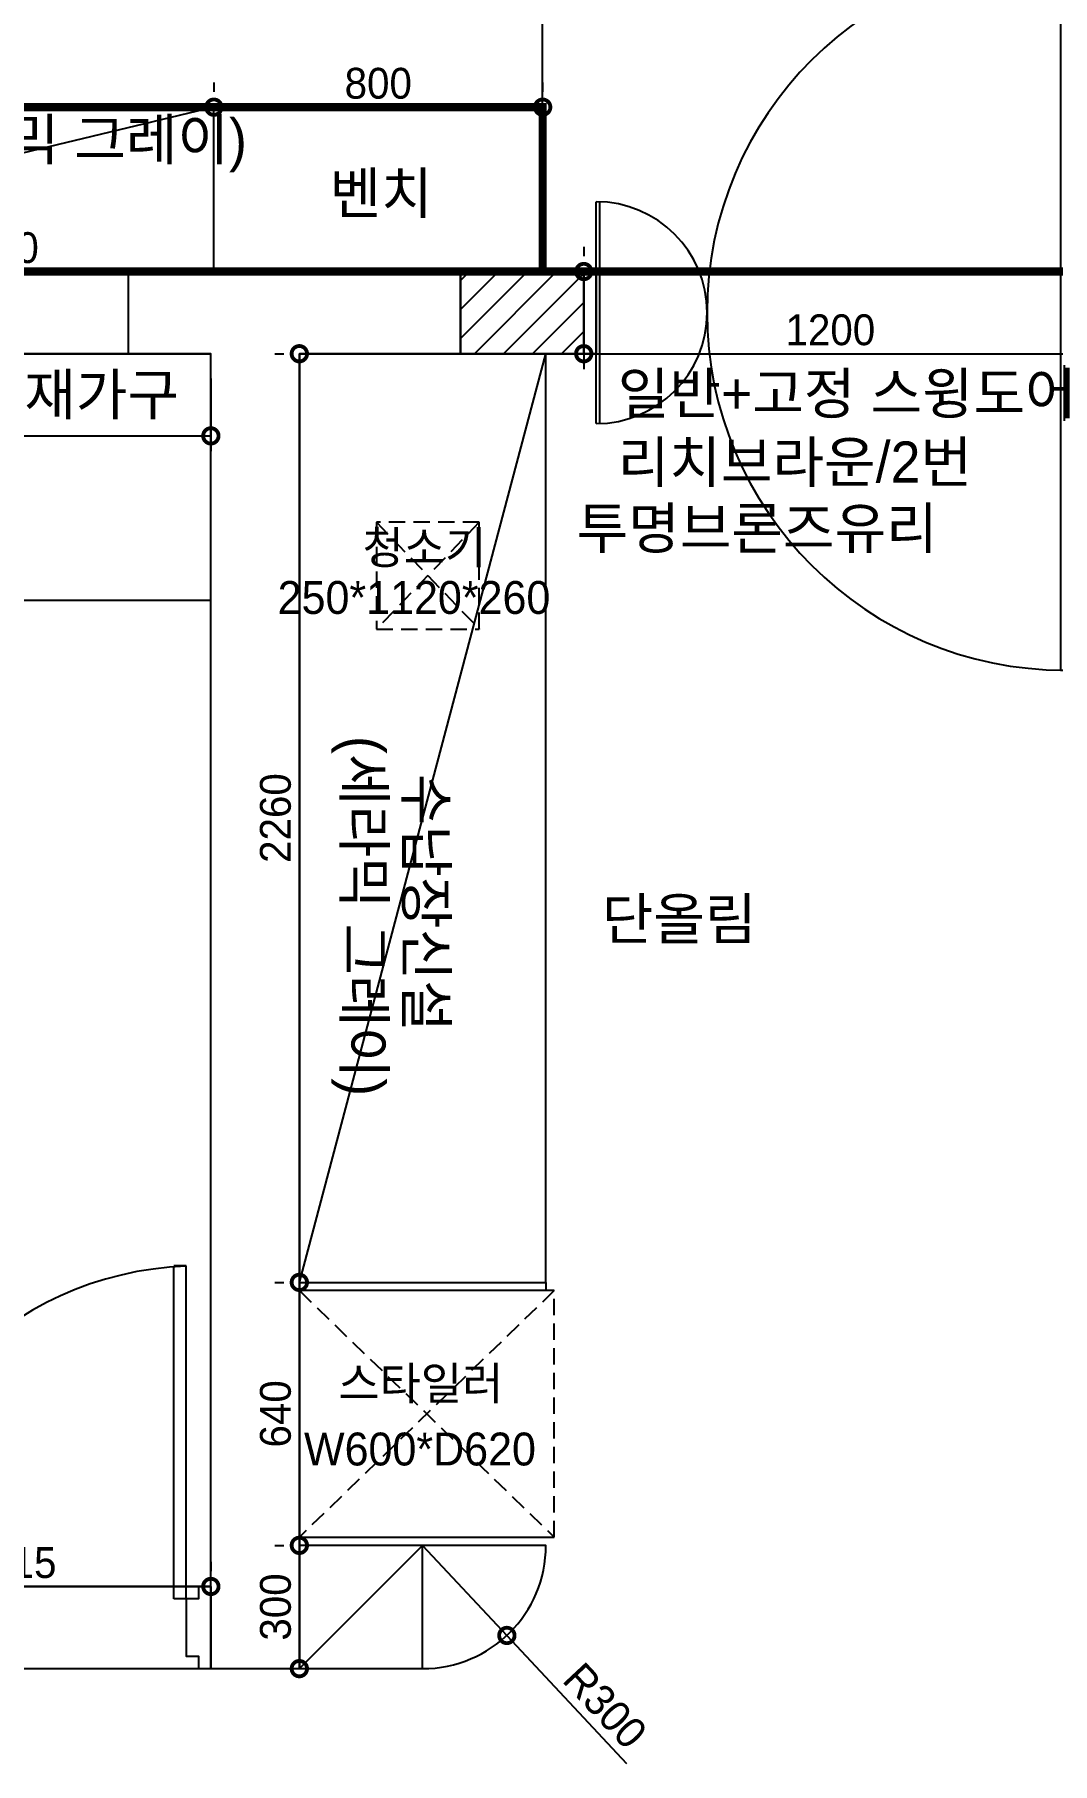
# Model space of a CAD drawing. Header units: inches. Extents: x -55157 to -7160, y -122257 to -52101.
# Drawn here: x -49734 to -47257, y -93182 to -88975 of the extents above; entities that cross this region are included whole.
import ezdxf

# ---------------------------------------------------------------- set-up
doc = ezdxf.new("R2010")
doc.units = ezdxf.units.IN
doc.header["$LTSCALE"] = 50
doc.header["$MEASUREMENT"] = 0
doc.linetypes.add('DH-HID2', pattern=[1.2, 0.8, -0.4])
doc.linetypes.add('HID', pattern=[2.5, 1.5, -1])
for name, color, linetype in [('0-ELC TEXT', 7, 'Continuous'), ('03-WAL NEW', 3, 'Continuous'), ('06-FUR', 6, 'Continuous'), ('07-DIM WAL', 5, 'Continuous'), ('3.기호.계단선', 30, 'Continuous'), ('CO-DO-FR', 7, 'Continuous'), ('CO-DOOR', 8, 'Continuous'), ('FU-FURM', 251, 'DH-HID2'), ('도면층2', 2, 'Continuous'), ('도면층4', 4, 'Continuous'), ('도면층5', 5, 'Continuous')]:
    doc.layers.add(name, color=color, linetype=linetype)
doc.styles.add('스타일1', font='HY울릉도M.TTF')
doc.styles.add('코레일둥고', font='Korail_Round_Gothic_Medium.ttf')
doc.dimstyles.new('30', dxfattribs={"dimscale": 30, "dimtxt": 2.5, "dimasz": 2.5, "dimexe": 1.25, "dimexo": 2, "dimtad": 1, "dimdec": 0, "dimtxsty": '스타일1', "dimblk": 'DOTSMALL', "dimcen": 2.5, "dimclrd": 1, "dimclre": 1, "dimclrt": 2, "dimadec": 0, "dimazin": 0, "dimtfac": 1, "dimtix": 1, "dimtmove": 0, "dimatfit": 3, "dimldrblk": 'DOTSMALL', "dimfxl": 1.25, "dimarcsym": 0})

# ---------------------------------------------------------------- blocks, each defined once
blk = doc.blocks.new('vudauseh')
at = {"layer": '도면층2'}
for p, q in [((-49505, -55445.2), (-48697.7, -55445.2)), ((-49505, -55645.2), (-49505, -55445.2)), ((-49505, -55645.2), (-49505, -55445.2)), ((-48697.7, -55645.2), (-48697.7, -55445.2)), ((-49505, -55645.2), (-49305, -55645.2)), ((-49305, -55645.2), (-49505, -55645.2)), ((-49305, -58845.2), (-49305, -55645.2)), ((-49089.7, -55645.2), (-48697.7, -55645.2)), ((-49089.7, -58845.2), (-49089.7, -55645.2)), ((-51155, -58845.2), (-49089.7, -58845.2))]:
    blk.add_line(p, q, dxfattribs=at)
at = {"layer": '도면층4'}
for p, q in [((-49505, -55445.2), (-50965, -55445.2)), ((-49505, -55645.2), (-49505, -55445.2)), ((-50965, -55645.2), (-49505, -55645.2)), ((-49365, -57865.2), (-49395, -57865.2)), ((-49395, -58675.2), (-49395, -57865.8)), ((-49365, -58675.2), (-49365, -57865.2)), ((-49305, -58645.2), (-50205, -58645.2)), ((-49305, -58845.2), (-49305, -58645.2)), ((-49305, -58645.2), (-49305, -58845.2)), ((-49365, -58675.2), (-49395, -58675.2)), ((-50205, -58845.2), (-49305, -58845.2))]:
    blk.add_line(p, q, dxfattribs=at)
blk.add_lwpolyline([(-48697.7, -55645.2), (-47197.7, -55645.2), (-47197.7, -55445.2), (-48697.7, -55445.2)], close=True, dxfattribs=at)
blk.add_lwpolyline([(-49305, -58645.2), (-49335, -58645.2), (-49335, -58675.2), (-49365, -58675.2), (-49365, -58815.2), (-49335, -58815.2), (-49335, -58845.2), (-49305, -58845.2), (-49305, -58645.2)], dxfattribs=at)
at = {"layer": '도면층5'}
blk.add_arc((-49335, -58675.2), 810, 92.1226, 180, dxfattribs=at)
blk = doc.blocks.new('_DOTSMALL')
at = {"color": 0, "linetype": 'ByBlock', "const_width": 0.5}
blk.add_lwpolyline([(-0.0625, 0, 1), (0.0625, 0, 1)], format="xyb", close=True, dxfattribs=at)
blk = doc.blocks.new('*D186')
at = {"layer": '07-DIM WAL', "color": 1, "lineweight": -2, "transparency": 16777216}
for p, q in [((-52305, -89811.4), (-52305, -89988.9)), ((-49305, -89811.4), (-49305, -89988.9)), ((-52305, -89951.4), (-49305, -89951.4))]:
    blk.add_line(p, q, dxfattribs=at)
at = {"layer": 'Defpoints', "color": 0, "transparency": 16777216}
for p in [(-52305, -89751.4), (-49305, -89751.4), (-49305, -89951.4)]:
    blk.add_point(p, dxfattribs=at)
at = {"layer": '07-DIM WAL', "color": 1, "lineweight": -2, "transparency": 16777216, "xscale": 75, "yscale": 75, "zscale": 75, "rotation": 180}
blk.add_blockref('_DOTSMALL', (-52305, -89951.4), dxfattribs=at)
at = {"layer": '07-DIM WAL', "color": 1, "lineweight": -2, "transparency": 16777216, "xscale": 75, "yscale": 75, "zscale": 75}
blk.add_blockref('_DOTSMALL', (-49305, -89951.4), dxfattribs=at)
at = {"layer": '07-DIM WAL', "color": 2, "transparency": 16777216, "insert": (-50805, -89893.7), "char_height": 75, "attachment_point": 5, "style": '스타일1'}
blk.add_mtext('3000', dxfattribs=at)
blk = doc.blocks.new('*D196')
at = {"layer": '07-DIM WAL', "color": 1, "lineweight": -2, "transparency": 16777216}
for p, q in [((-50220, -92691.4), (-50220, -92713.9)), ((-49305, -92691.4), (-49305, -92713.9)), ((-50220, -92751.4), (-49305, -92751.4))]:
    blk.add_line(p, q, dxfattribs=at)
at = {"layer": 'Defpoints', "color": 0, "transparency": 16777216}
for p in [(-50220, -92751.4), (-49305, -92751.4), (-49305, -92751.4)]:
    blk.add_point(p, dxfattribs=at)
at = {"layer": '07-DIM WAL', "color": 1, "lineweight": -2, "transparency": 16777216, "xscale": 75, "yscale": 75, "zscale": 75, "rotation": 180}
blk.add_blockref('_DOTSMALL', (-50220, -92751.4), dxfattribs=at)
at = {"layer": '07-DIM WAL', "color": 1, "lineweight": -2, "transparency": 16777216, "xscale": 75, "yscale": 75, "zscale": 75}
blk.add_blockref('_DOTSMALL', (-49305, -92751.4), dxfattribs=at)
at = {"layer": '07-DIM WAL', "color": 2, "transparency": 16777216, "insert": (-49762.5, -92693.8), "char_height": 75, "attachment_point": 5, "style": '스타일1'}
blk.add_mtext('915', dxfattribs=at)
blk = doc.blocks.new('*D233')
at = {"layer": '07-DIM WAL', "color": 1, "lineweight": -2, "transparency": 16777216}
for p, q in [((-48789.7, -92651.4), (-48584.8, -92870.6)), ((-48584.8, -92870.6), (-48293.6, -93182.1))]:
    blk.add_line(p, q, dxfattribs=at)
at = {"layer": 'Defpoints', "color": 0, "transparency": 16777216}
for p in [(-48789.7, -92651.4), (-48584.8, -92870.6)]:
    blk.add_point(p, dxfattribs=at)
at = {"layer": '07-DIM WAL', "color": 1, "lineweight": -2, "transparency": 16777216, "xscale": 75, "yscale": 75, "zscale": 75, "rotation": 133.0721950195106}
blk.add_blockref('_DOTSMALL', (-48584.8, -92870.6), dxfattribs=at)
at = {"layer": '07-DIM WAL', "color": 2, "transparency": 16777216, "insert": (-48345.8, -93041.7), "char_height": 75, "attachment_point": 5, "rotation": 313.0722, "style": '스타일1'}
blk.add_mtext('R300', dxfattribs=at)
blk = doc.blocks.new('*D236')
at = {"layer": '07-DIM WAL', "color": 1, "lineweight": -2, "transparency": 16777216}
for p, q in [((-49149.7, -89751.4), (-49127.2, -89751.4)), ((-49089.7, -89751.4), (-49089.7, -92011.4)), ((-49149.7, -92011.4), (-49127.2, -92011.4))]:
    blk.add_line(p, q, dxfattribs=at)
at = {"layer": 'Defpoints', "color": 0, "transparency": 16777216}
for p in [(-49089.7, -89751.4), (-49089.7, -92011.4), (-49089.7, -92011.4)]:
    blk.add_point(p, dxfattribs=at)
at = {"layer": '07-DIM WAL', "color": 1, "lineweight": -2, "transparency": 16777216, "xscale": 75, "yscale": 75, "zscale": 75}
for p, rotation in [((-49089.7, -89751.4), 90), ((-49089.7, -92011.4), 270)]:
    blk.add_blockref('_DOTSMALL', p, dxfattribs=dict(at, rotation=rotation))
at = {"layer": '07-DIM WAL', "color": 2, "transparency": 16777216, "insert": (-49147.5, -90881.4), "char_height": 75, "attachment_point": 5, "rotation": 90, "style": '스타일1'}
blk.add_mtext('2260', dxfattribs=at)
blk = doc.blocks.new('*D237')
at = {"layer": '07-DIM WAL', "color": 1, "lineweight": -2, "transparency": 16777216}
for p, q in [((-49149.7, -92011.4), (-49127.2, -92011.4)), ((-49089.7, -92011.4), (-49089.7, -92651.4)), ((-49149.7, -92651.4), (-49127.2, -92651.4))]:
    blk.add_line(p, q, dxfattribs=at)
at = {"layer": 'Defpoints', "color": 0, "transparency": 16777216}
for p in [(-49089.7, -92011.4), (-49089.7, -92651.4), (-49089.7, -92651.4)]:
    blk.add_point(p, dxfattribs=at)
at = {"layer": '07-DIM WAL', "color": 1, "lineweight": -2, "transparency": 16777216, "xscale": 75, "yscale": 75, "zscale": 75}
for p, rotation in [((-49089.7, -92011.4), 90), ((-49089.7, -92651.4), 270)]:
    blk.add_blockref('_DOTSMALL', p, dxfattribs=dict(at, rotation=rotation))
at = {"layer": '07-DIM WAL', "color": 2, "transparency": 16777216, "insert": (-49147.5, -92331.4), "char_height": 75, "attachment_point": 5, "rotation": 90, "style": '스타일1'}
blk.add_mtext('640', dxfattribs=at)
blk = doc.blocks.new('*D238')
at = {"layer": '07-DIM WAL', "color": 1, "lineweight": -2, "transparency": 16777216}
for p, q in [((-49149.7, -92651.4), (-49127.2, -92651.4)), ((-49089.7, -92651.4), (-49089.7, -92951.4)), ((-49149.7, -92951.4), (-49127.2, -92951.4))]:
    blk.add_line(p, q, dxfattribs=at)
at = {"layer": 'Defpoints', "color": 0, "transparency": 16777216}
for p in [(-49089.7, -92651.4), (-49089.7, -92951.4), (-49089.7, -92951.4)]:
    blk.add_point(p, dxfattribs=at)
at = {"layer": '07-DIM WAL', "color": 1, "lineweight": -2, "transparency": 16777216, "xscale": 75, "yscale": 75, "zscale": 75}
for p, rotation in [((-49089.7, -92651.4), 90), ((-49089.7, -92951.4), 270)]:
    blk.add_blockref('_DOTSMALL', p, dxfattribs=dict(at, rotation=rotation))
at = {"layer": '07-DIM WAL', "color": 2, "transparency": 16777216, "insert": (-49147.4, -92801.4), "char_height": 75, "attachment_point": 5, "rotation": 90, "style": '스타일1'}
blk.add_mtext('300', dxfattribs=at)
blk = doc.blocks.new('*D240')
at = {"layer": '07-DIM WAL', "color": 1, "lineweight": -2, "transparency": 16777216}
for p, q in [((-51267.7, -89491.4), (-51267.7, -89513.9)), ((-48397.7, -89491.4), (-48397.7, -89513.9)), ((-51267.7, -89551.4), (-48397.7, -89551.4))]:
    blk.add_line(p, q, dxfattribs=at)
at = {"layer": 'Defpoints', "color": 0, "transparency": 16777216}
for p in [(-51267.7, -89551.4), (-48397.7, -89551.4), (-48397.7, -89551.4)]:
    blk.add_point(p, dxfattribs=at)
at = {"layer": '07-DIM WAL', "color": 1, "lineweight": -2, "transparency": 16777216, "xscale": 75, "yscale": 75, "zscale": 75, "rotation": 180}
blk.add_blockref('_DOTSMALL', (-51267.7, -89551.4), dxfattribs=at)
at = {"layer": '07-DIM WAL', "color": 1, "lineweight": -2, "transparency": 16777216, "xscale": 75, "yscale": 75, "zscale": 75}
blk.add_blockref('_DOTSMALL', (-48397.7, -89551.4), dxfattribs=at)
at = {"layer": '07-DIM WAL', "color": 2, "transparency": 16777216, "insert": (-49832.7, -89493.7), "char_height": 75, "attachment_point": 5, "style": '스타일1'}
blk.add_mtext('2870', dxfattribs=at)
blk = doc.blocks.new('*D244')
at = {"layer": '07-DIM WAL', "color": 1, "lineweight": -2, "transparency": 16777216}
for p, q in [((-50965, -89091.4), (-50965, -89113.9)), ((-49297.7, -89091.4), (-49297.7, -89113.9)), ((-50965, -89151.4), (-49297.7, -89151.4))]:
    blk.add_line(p, q, dxfattribs=at)
at = {"layer": 'Defpoints', "color": 0, "transparency": 16777216}
for p in [(-50965, -89151.4), (-49297.7, -89151.4), (-49297.7, -89151.4)]:
    blk.add_point(p, dxfattribs=at)
at = {"layer": '07-DIM WAL', "color": 1, "lineweight": -2, "transparency": 16777216, "xscale": 75, "yscale": 75, "zscale": 75, "rotation": 180}
blk.add_blockref('_DOTSMALL', (-50965, -89151.4), dxfattribs=at)
at = {"layer": '07-DIM WAL', "color": 1, "lineweight": -2, "transparency": 16777216, "xscale": 75, "yscale": 75, "zscale": 75}
blk.add_blockref('_DOTSMALL', (-49297.7, -89151.4), dxfattribs=at)
at = {"layer": '07-DIM WAL', "color": 2, "transparency": 16777216, "insert": (-50131.3, -89094.4), "char_height": 75, "attachment_point": 5, "style": '스타일1'}
blk.add_mtext('1667', dxfattribs=at)
blk = doc.blocks.new('*D245')
at = {"layer": '07-DIM WAL', "color": 1, "lineweight": -2, "transparency": 16777216}
for p, q in [((-49297.7, -89091.4), (-49297.7, -89113.9)), ((-48497.7, -89091.4), (-48497.7, -89113.9)), ((-49297.7, -89151.4), (-48497.7, -89151.4))]:
    blk.add_line(p, q, dxfattribs=at)
at = {"layer": 'Defpoints', "color": 0, "transparency": 16777216}
for p in [(-49297.7, -89151.4), (-48497.7, -89151.4), (-48497.7, -89151.4)]:
    blk.add_point(p, dxfattribs=at)
at = {"layer": '07-DIM WAL', "color": 1, "lineweight": -2, "transparency": 16777216, "xscale": 75, "yscale": 75, "zscale": 75, "rotation": 180}
blk.add_blockref('_DOTSMALL', (-49297.7, -89151.4), dxfattribs=at)
at = {"layer": '07-DIM WAL', "color": 1, "lineweight": -2, "transparency": 16777216, "xscale": 75, "yscale": 75, "zscale": 75}
blk.add_blockref('_DOTSMALL', (-48497.7, -89151.4), dxfattribs=at)
at = {"layer": '07-DIM WAL', "color": 2, "transparency": 16777216, "insert": (-48897.7, -89093.7), "char_height": 75, "attachment_point": 5, "style": '스타일1'}
blk.add_mtext('800', dxfattribs=at)
blk = doc.blocks.new('D-402')
at = {"layer": 'CO-DO-FR'}
for points in [[(600, 200), (630, 200), (630, 0), (600, 0)], [(1800, 200), (1770, 200), (1770, 0), (1800, 0)]]:
    blk.add_lwpolyline(points, close=True, dxfattribs=at)
at = {"layer": 'CO-DOOR'}
blk.add_lwpolyline([(1770, -770), (1770, 970), (1760, 970), (1760, -770)], close=True, dxfattribs=at)
for points in [[(630, -170), (630, 370)], [(638.4, 369.9), (638.4, -169.9)]]:
    blk.add_lwpolyline(points, dxfattribs=at)
for centre, radius, start, end in [((1770, 100), 870, 90, 270), ((630, 100), 270, 270, 90)]:
    blk.add_arc(centre, radius, start, end, dxfattribs=at)
blk = doc.blocks.new('*D250')
at = {"layer": '07-DIM WAL', "color": 1, "lineweight": -2, "transparency": 16777216}
for p, q in [((-48397.7, -89711.4), (-48397.7, -89788.9)), ((-47197.7, -89711.4), (-47197.7, -89788.9)), ((-48397.7, -89751.4), (-47197.7, -89751.4))]:
    blk.add_line(p, q, dxfattribs=at)
at = {"layer": 'Defpoints', "color": 0, "transparency": 16777216}
for p in [(-48397.7, -89651.4), (-47197.7, -89651.4), (-47197.7, -89751.4)]:
    blk.add_point(p, dxfattribs=at)
at = {"layer": '07-DIM WAL', "color": 1, "lineweight": -2, "transparency": 16777216, "xscale": 75, "yscale": 75, "zscale": 75, "rotation": 180}
blk.add_blockref('_DOTSMALL', (-48397.7, -89751.4), dxfattribs=at)
at = {"layer": '07-DIM WAL', "color": 1, "lineweight": -2, "transparency": 16777216, "xscale": 75, "yscale": 75, "zscale": 75}
blk.add_blockref('_DOTSMALL', (-47197.7, -89751.4), dxfattribs=at)
at = {"layer": '07-DIM WAL', "color": 2, "transparency": 16777216, "insert": (-47797.7, -89693.7), "char_height": 75, "attachment_point": 5, "style": '스타일1'}
blk.add_mtext('1200', dxfattribs=at)

msp = doc.modelspace()

# ---------------------------------------------------------------- hatches: boundary and pattern name
at = {"layer": '03-WAL NEW'}
h = msp.add_hatch(dxfattribs=at)
h.set_pattern_fill('_USER', color=256, scale=50, angle=45, pattern_type=0)
h.set_pattern_definition([(45, (-19, -34106.21), (-35.35534, 35.35534), [])])
h.paths.add_polyline_path([(-48397.686, -89751.45), (-48697.686, -89751.45), (-48697.686, -89551.45), (-48397.686, -89551.45)])

# ---------------------------------------------------------------- linework, layer by layer
msp.add_line((-48497.686, -89551.45), (-48497.686, -87921.45))
msp.add_lwpolyline([(-48397.686, -89751.45), (-48697.686, -89751.45), (-48697.686, -89551.45), (-48397.686, -89551.45)], close=True, dxfattribs=at)
at = {"layer": '06-FUR'}
for p, q in [((-49297.686, -89151.45), (-50964.967, -89551.45)), ((-49297.686, -89551.45), (-49297.686, -89151.45)), ((-49089.686, -92631.45), (-48489.686, -92631.45))]:
    msp.add_line(p, q, dxfattribs=at)
for points in [[(-51267.686, -89551.45), (-51267.686, -89151.45), (-48497.686, -89151.45), (-48497.686, -89551.45), (-51267.686, -89551.45)], [(-49089.686, -92011.45), (-48489.686, -92011.45), (-48489.686, -89751.45), (-49089.686, -89751.45), (-49089.686, -92011.45), (-48489.686, -89751.45)], [(-48789.686, -92951.45), (-48789.686, -92651.45), (-49089.686, -92951.45)]]:
    msp.add_lwpolyline(points, dxfattribs=at)
for points in [[(-51684.967, -90351.45), (-49304.967, -90351.45), (-49304.967, -89751.45), (-51684.967, -89751.45)], [(-49089.686, -92011.45), (-48489.686, -92011.45), (-48489.686, -92031.45), (-49089.686, -92031.45)]]:
    msp.add_lwpolyline(points, close=True, dxfattribs=at)
msp.add_lwpolyline([(-49089.686, -92951.45), (-48789.686, -92951.45, 0.41421356), (-48489.686, -92651.45), (-48489.686, -92651.45), (-49089.686, -92651.45)], format="xyb", close=True, dxfattribs=at)
at = {"layer": '3.기호.계단선', "linetype": 'HID', "const_width": 20}
msp.add_lwpolyline([(-50964.967, -89551.45), (-47197.686, -89551.45), (-47197.686, -87921.45), (-51267.686, -87921.45), (-51267.686, -89151.45)], dxfattribs=at)
at = {"layer": '3.기호.계단선', "color": 140, "linetype": 'HID', "const_width": 20}
msp.add_lwpolyline([(-48497.686, -89151.45), (-51267.686, -89151.45), (-51267.686, -89551.45), (-48497.686, -89551.45)], close=True, dxfattribs=at)
at = {"layer": 'FU-FURM'}
for p, q in [((-48651.943, -90161.342), (-48901.943, -90421.342)), ((-48901.943, -90161.342), (-48651.943, -90421.342)), ((-48469.686, -92031.45), (-49089.686, -92631.45)), ((-49089.686, -92031.45), (-48469.686, -92631.45))]:
    msp.add_line(p, q, dxfattribs=at)
for points in [[(-48901.943, -90421.342), (-48651.943, -90421.342), (-48651.943, -90161.342), (-48901.943, -90161.342)], [(-48469.686, -92631.45), (-48469.686, -92031.45), (-49089.686, -92031.45), (-49089.686, -92631.45)]]:
    msp.add_lwpolyline(points, close=True, dxfattribs=at)

# ---------------------------------------------------------------- block references
msp.add_blockref('vudauseh', (0, -34106.209))
at = {"layer": 'CO-DOOR'}
msp.add_blockref('D-402', (-48997.686, -89751.45), dxfattribs=at)

# ---------------------------------------------------------------- texts
at = {"layer": '0-ELC TEXT', "style": '코레일둥고'}
for s, p in [('(세라믹 그레이)', (-50093.621, -89279.684)), ('벤치', (-49016.123, -89410.692)), ('일반+고정 스윙도어', (-48314.978, -89897.751)), ('단올림', (-48354.082, -91176.843))]:
    msp.add_text(s, height=100, dxfattribs=at).set_placement(p)
msp.add_text('수납장신설', height=100, rotation=270, dxfattribs=at).set_placement((-48830.774, -90773.791))
at = {"layer": '3.기호.계단선', "color": 140, "linetype": 'HID', "style": '코레일둥고'}
for s, p in [('사재가구', (-49884.298, -89900.584)), ('리치브라운/2번', (-48314.978, -90064.894)), ('투명브론즈유리', (-48414.978, -90225.958))]:
    msp.add_text(s, height=100, dxfattribs=at).set_placement(p)
msp.add_text('(세라믹 그레이)', height=100, rotation=270, dxfattribs=at).set_placement((-48981.64, -90681.741))
at = {"layer": 'FU-FURM', "style": '코레일둥고'}
for s, p in [('청소기', (-48936.087, -90263.052)), ('250*1120*260', (-49142.46, -90384.61)), ('스타일러', (-48994.942, -92297.324)), ('W600*D620', (-49078.384, -92456.952))]:
    msp.add_text(s, height=80, dxfattribs=at).set_placement(p)

# ---------------------------------------------------------------- dimensions: what is measured, and where the dimension line sits
at = {"layer": '07-DIM WAL'}
for base, p1, p2, picture, middle in [((-49297.686, -89151.45), (-50964.967, -89151.45), (-49297.686, -89151.45), '*D244', (-50131.326, -89094.401)), ((-48497.686, -89151.45), (-49297.686, -89151.45), (-48497.686, -89151.45), '*D245', (-48897.686, -89093.652)), ((-48397.686, -89551.45), (-51267.686, -89551.45), (-48397.686, -89551.45), '*D240', (-49832.686, -89493.652)), ((-47197.686, -89751.45), (-48397.686, -89651.45), (-47197.686, -89651.45), '*D250', (-47797.686, -89693.702))]:
    dim = msp.add_linear_dim(base=base, p1=p1, p2=p2, dimstyle='30', dxfattribs=at)
    dim.commit()
    dim.dimension.update_dxf_attribs({"geometry": picture, "text_midpoint": middle})
for base, p1, p2, picture, middle in [((-49089.686, -92011.45), (-49089.686, -89751.45), (-49089.686, -92011.45), '*D236', (-49147.484, -90881.45)), ((-49089.686, -92651.45), (-49089.686, -92011.45), (-49089.686, -92651.45), '*D237', (-49147.484, -92331.45)), ((-49089.686, -92951.45), (-49089.686, -92651.45), (-49089.686, -92951.45), '*D238', (-49147.434, -92801.45))]:
    dim = msp.add_linear_dim(base=base, p1=p1, p2=p2, angle=90, dimstyle='30', dxfattribs=at)
    dim.commit()
    dim.dimension.update_dxf_attribs({"geometry": picture, "text_midpoint": middle})
for base, p1, p2, picture, middle in [((-49304.967, -89951.45), (-52304.967, -89751.45), (-49304.967, -89751.45), '*D186', (-50804.967, -89893.702)), ((-49304.967, -92751.45), (-50219.967, -92751.45), (-49304.967, -92751.45), '*D196', (-49762.467, -92693.752))]:
    dim = msp.add_linear_dim(base=base, p1=p1, p2=p2, dimstyle='30', override={"dimtfill": 0}, dxfattribs=at)
    dim.commit()
    dim.dimension.update_dxf_attribs({"geometry": picture, "text_midpoint": middle})
dim = msp.add_radius_dim(center=(-48789.686, -92651.45), mpoint=(-48584.81, -92870.598), dimstyle='30', dxfattribs=at)
dim.commit()
dim.dimension.update_dxf_attribs({"geometry": '*D233', "text_midpoint": (-48387.999, -93081.119), "dimtype": 164})

doc.saveas('drawing.dxf')
